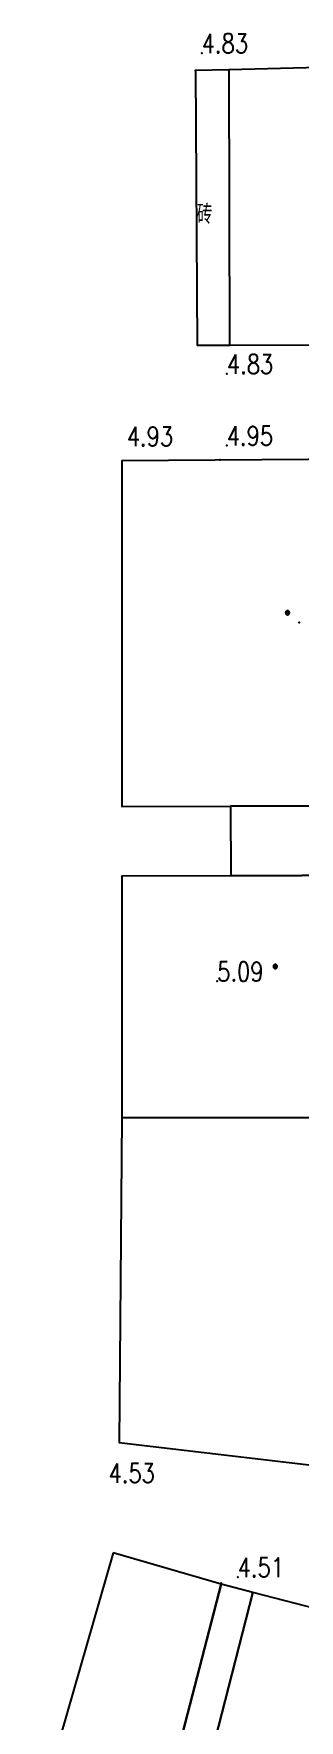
# Model space of a CAD drawing. Extents: x 500064 to 501389, y 2542464 to 2545400.
# Drawn here: x 500777.4 to 500791.1, y 2542756.1 to 2542843.4 of the extents above; entities that cross this region are included whole.
import ezdxf

# ---------------------------------------------------------------- set-up
doc = ezdxf.new("R2010")
doc.units = 0
doc.header["$LTSCALE"] = 0.5
doc.linetypes.add('CENTER', pattern=[50.8, 31.75, -6.35, 6.35, -6.35])
doc.layers.add('地形图', color=8, linetype='CONTINUOUS')
doc.styles.add('HZ', font='romans.shx', dxfattribs={"width": 0.8, "bigfont": 'hztxt.shx'})

msp = doc.modelspace()

# ---------------------------------------------------------------- linework, layer by layer
at = {"layer": '地形图'}
for points in [[(500787.486, 2542841.499), (500785.752, 2542841.464), (500785.842, 2542827.254), (500787.517, 2542827.261)], [(500790.528, 2542813.313), (500790.538, 2542813.313), (500790.549, 2542813.315), (500790.559, 2542813.318), (500790.569, 2542813.322), (500790.578, 2542813.326), (500790.587, 2542813.332), (500790.595, 2542813.339), (500790.602, 2542813.346), (500790.609, 2542813.354), (500790.612, 2542813.359), (500790.615, 2542813.363), (500790.619, 2542813.372), (500790.623, 2542813.382), (500790.626, 2542813.392), (500790.627, 2542813.402), (500790.628, 2542813.413), (500790.627, 2542813.423), (500790.626, 2542813.434), (500790.623, 2542813.444), (500790.619, 2542813.454), (500790.616, 2542813.46), (500790.615, 2542813.463), (500790.609, 2542813.472), (500790.602, 2542813.48), (500790.595, 2542813.487), (500790.587, 2542813.494), (500790.578, 2542813.5), (500790.577, 2542813.5), (500790.569, 2542813.504), (500790.559, 2542813.508), (500790.549, 2542813.511), (500790.538, 2542813.512), (500790.528, 2542813.513), (500790.517, 2542813.512), (500790.507, 2542813.511), (500790.497, 2542813.508), (500790.487, 2542813.504), (500790.478, 2542813.5), (500790.469, 2542813.494), (500790.461, 2542813.487), (500790.454, 2542813.48), (500790.447, 2542813.472), (500790.444, 2542813.467), (500790.441, 2542813.463), (500790.437, 2542813.454), (500790.433, 2542813.444), (500790.43, 2542813.434), (500790.428, 2542813.423), (500790.428, 2542813.413), (500790.428, 2542813.402), (500790.43, 2542813.392), (500790.433, 2542813.382), (500790.437, 2542813.372), (500790.44, 2542813.366), (500790.441, 2542813.363), (500790.447, 2542813.354), (500790.454, 2542813.346), (500790.461, 2542813.339), (500790.469, 2542813.332), (500790.478, 2542813.326), (500790.479, 2542813.326), (500790.487, 2542813.322), (500790.497, 2542813.318), (500790.507, 2542813.315), (500790.517, 2542813.313), (500790.528, 2542813.313)], [(500790.479, 2542813.326), (500790.612, 2542813.359), (500790.615, 2542813.363), (500790.441, 2542813.363), (500790.44, 2542813.366), (500790.628, 2542813.413), (500790.428, 2542813.413), (500790.616, 2542813.46), (500790.615, 2542813.463), (500790.441, 2542813.463), (500790.444, 2542813.467), (500790.577, 2542813.5)], [(500789.894, 2542795.017), (500789.905, 2542795.017), (500789.915, 2542795.019), (500789.925, 2542795.021), (500789.935, 2542795.025), (500789.944, 2542795.03), (500789.953, 2542795.036), (500789.961, 2542795.042), (500789.968, 2542795.05), (500789.975, 2542795.058), (500789.978, 2542795.063), (500789.981, 2542795.067), (500789.985, 2542795.076), (500789.989, 2542795.086), (500789.992, 2542795.096), (500789.994, 2542795.106), (500789.994, 2542795.117), (500789.994, 2542795.127), (500789.992, 2542795.137), (500789.989, 2542795.147), (500789.985, 2542795.157), (500789.982, 2542795.164), (500789.981, 2542795.167), (500789.975, 2542795.175), (500789.968, 2542795.183), (500789.961, 2542795.191), (500789.953, 2542795.197), (500789.944, 2542795.203), (500789.943, 2542795.204), (500789.935, 2542795.208), (500789.925, 2542795.212), (500789.915, 2542795.214), (500789.905, 2542795.216), (500789.894, 2542795.217), (500789.884, 2542795.216), (500789.873, 2542795.214), (500789.863, 2542795.212), (500789.853, 2542795.208), (500789.844, 2542795.203), (500789.835, 2542795.197), (500789.827, 2542795.191), (500789.82, 2542795.183), (500789.813, 2542795.175), (500789.81, 2542795.171), (500789.808, 2542795.167), (500789.803, 2542795.157), (500789.799, 2542795.147), (500789.796, 2542795.137), (500789.795, 2542795.127), (500789.794, 2542795.117), (500789.795, 2542795.106), (500789.796, 2542795.096), (500789.799, 2542795.086), (500789.803, 2542795.076), (500789.806, 2542795.07), (500789.808, 2542795.067), (500789.813, 2542795.058), (500789.82, 2542795.05), (500789.827, 2542795.042), (500789.835, 2542795.036), (500789.844, 2542795.03), (500789.845, 2542795.029), (500789.853, 2542795.025), (500789.863, 2542795.021), (500789.873, 2542795.019), (500789.884, 2542795.017), (500789.894, 2542795.017)], [(500789.845, 2542795.029), (500789.978, 2542795.063), (500789.981, 2542795.067), (500789.808, 2542795.067), (500789.806, 2542795.07), (500789.994, 2542795.117), (500789.794, 2542795.117), (500789.982, 2542795.164), (500789.981, 2542795.167), (500789.808, 2542795.167), (500789.81, 2542795.171), (500789.943, 2542795.204)]]:
    msp.add_lwpolyline(points, dxfattribs=at)
for points in [[(500797.364, 2542831.109), (500795.54, 2542841.704), (500787.486, 2542841.499), (500787.517, 2542827.261), (500804.602, 2542827.317), (500804.579, 2542832.352)], [(500798.845, 2542821.392), (500781.952, 2542821.276), (500781.948, 2542803.39), (500787.576, 2542803.406), (500798.643, 2542803.436), (500798.709, 2542809.32)], [(500798.643, 2542803.436), (500787.576, 2542803.406), (500787.582, 2542799.81), (500798.617, 2542799.862)], [(500799.586, 2542799.866), (500798.617, 2542799.862), (500787.582, 2542799.81), (500781.947, 2542799.784), (500781.944, 2542787.285), (500792.121, 2542787.296), (500799.686, 2542787.304)], [(500781.944, 2542787.285), (500781.8, 2542770.49), (500792.221, 2542769.273), (500792.121, 2542787.296)], [(500781.503, 2542764.776), (500777.377, 2542750.519), (500783.367, 2542748.786), (500787.09, 2542763.159)], [(500787.09, 2542763.159), (500783.367, 2542748.786), (500783.304, 2542748.544), (500784.989, 2542748.132), (500788.728, 2542762.728)], [(500797.363, 2542760.502), (500788.728, 2542762.728), (500784.989, 2542748.132), (500823.798, 2542738.158), (500827.538, 2542752.728), (500807.862, 2542757.797)]]:
    msp.add_lwpolyline(points, close=True, dxfattribs=at)
at = {"layer": '地形图', "linetype": 'CENTER'}
for p in [(500786.082, 2542842.366, 4.83), (500787.386, 2542825.776, 4.83), (500787.378, 2542822.068, 4.95), (500791.128, 2542812.917, 5.09), (500786.882, 2542794.349, 5.09), (500787.945, 2542763.53, 4.51)]:
    msp.add_point(p, dxfattribs=at)
at = {"layer": '地形图', "ltscale": 10}
for p in [(500785.752, 2542841.464), (500787.517, 2542827.262), (500787.013, 2542821.322), (500787.091, 2542763.217)]:
    msp.add_point(p, dxfattribs=at)

# ---------------------------------------------------------------- texts
at = {"layer": '地形图', "ltscale": 10, "style": 'HZ', "width": 0.8}
for s, p in [('4.83', (500786.082, 2542842.366)), ('砖', (500785.832, 2542833.53)), ('4.83', (500787.386, 2542825.776)), ('4.93', (500782.199, 2542822.037)), ('4.95', (500787.378, 2542822.068)), ('5.09', (500786.882, 2542794.349)), ('4.53', (500781.256, 2542768.405)), ('4.51', (500787.945, 2542763.53))]:
    msp.add_text(s, height=1, dxfattribs=at).set_placement(p)

doc.saveas('drawing.dxf')
